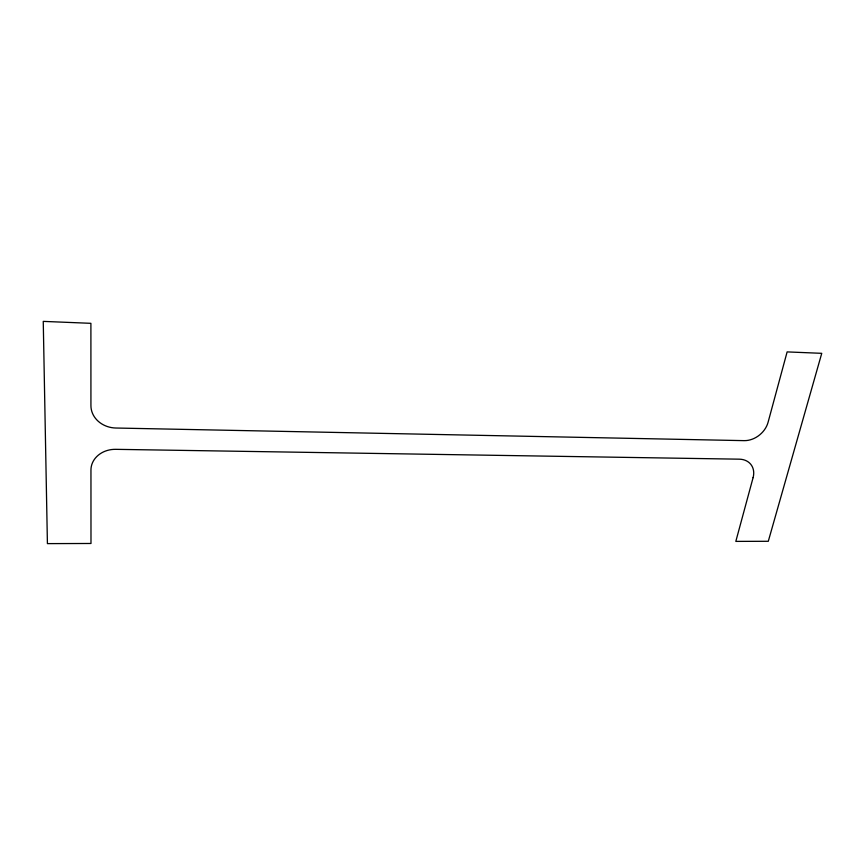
<?xml version="1.0" encoding="UTF-8"?>
<svg xmlns="http://www.w3.org/2000/svg" width="865" height="865" viewBox="0 0 865 865"><rect width="100%" height="100%" fill="white"/><g stroke="black" fill="none" stroke-linecap="round" stroke-linejoin="round"><path stroke-width="1.3" d="M753.091 477.653L735.823 541.393L768.293 541.285L821.75 353.331L787.128 351.904L768.077 422.293A21.463 16.943 -40.3 0 1 744.149 440.642L115.91 428.024A25.074 21.874 4.1 0 1 90.933 405.717L90.901 323.326L43.25 321.38L47.413 543.62L90.987 543.48L90.955 470.009A24.425 20.782 1 0 1 115.705 449.335L739.272 459.174A20.868 16.284 -37.6 0 1 753.091 477.653"/></g></svg>
